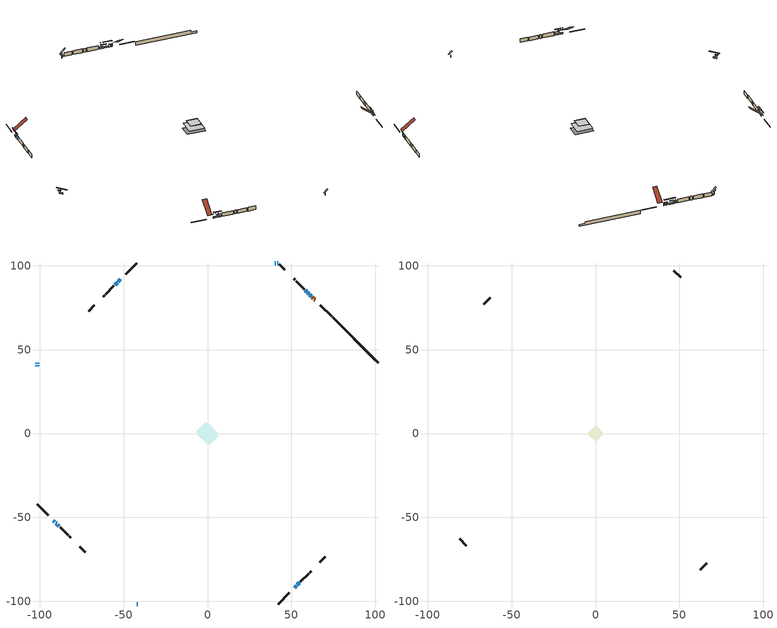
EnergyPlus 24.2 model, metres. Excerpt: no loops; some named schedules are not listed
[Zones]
conditioned space
 floor outside (Floor1 construction): -0.5,0 0,0.5 0.5,0 0,-0.5 z1.22
 floor adiabatic (AdiabaticFloorConstruction): -6.85,0 0,6.85 6.85,0 0,-6.85 z1.22
 floor foundation (Slab1 construction): -6.77,1.43 -1.43,6.77 6.77,-1.43 1.43,-6.77 z-1.22
 wall outside (RimJoist1 construction): 42.13,-101.7 48.76,-95.07 / -101.7,-42.13 -95.07,-48.76 / -42.13,101.7 -48.76,95.07 / 73.97,69.85 67.34,76.49 z1.22:1.52
 wall outside (AdiabaticWallConstruction 1): 64.18,79.65 63.75,80.08 / 63.09,80.74 62.53,81.3 z1.22:3.25
 wall outside (AdiabaticWallConstruction): -42.13,-101.7 -41.52,-101.7 z1.22:2.19; -101.7,42.13 -101.7,41.52 / 40.59,101.7 39.98,101.7 / -53.87,89.96 -55.17,88.66 / -90.39,-53.44 -89.96,-53.87 z1.22:3.05; 42.13,101.7 41.51,101.7 / -51.92,91.91 -53.22,90.61 / -101.7,40.59 -101.7,39.98 z1.22:1.98; 61.87,81.96 61.01,82.82 / -91.91,-51.92 -91.04,-52.79 / 60.35,83.47 59.92,83.91 / -89.3,-54.53 -88.58,-55.25 z1.22:2.14; 59.27,84.56 58.4,85.43 / 53.66,-90.17 54.74,-89.09 z1.22:2.24; 51.92,-91.91 53,-90.83 z1.22:3.25
 wall outside (Wall1 construction): 55.39,-88.44 60.26,-83.57 / -87.92,-55.9 -83.06,-60.77 / -55.82,88.01 -60.69,83.14 / 57.75,86.08 52.88,90.95 z1.22:3.66
 wall outside (Wall2 construction): 60.92,-82.91 61.76,-82.07 / -82.4,-61.43 -81.56,-62.27 / -61.35,82.48 -62.19,81.64 / 52.22,91.61 51.38,92.45 z1.22:3.66
 wall outside (Wall5 construction): 67,-76.83 70.35,-73.47 / -76.32,-67.51 -72.96,-70.87 / -67.43,76.4 -70.78,73.04 / 46.14,97.69 42.78,101.04 z1.22:3.66
 wall foundation (FoundationWall1 construction): 74.63,69.2,-1.22 74.63,69.2,1.22 98.99,44.83,1.22 98.99,44.83,0.03 101.7,42.13,0.03 101.7,42.13,-1.22
 window (WindowConstruction 9): -42.13,-101.7 -41.52,-101.7 z1.22:2.19
 window (WindowConstruction 8): -101.7,42.13 -101.7,41.52 z1.22:3.05
 window (WindowConstruction 10): 42.13,101.7 41.52,101.7 z1.22:1.98
 window (WindowConstruction 11): 61.87,81.96 61.01,82.82 z1.22:2.13
 window (WindowConstruction 12): -51.92,91.91 -53.22,90.61 z1.22:1.98
 window (WindowConstruction 13): -91.91,-51.92 -91.04,-52.78 z1.22:2.13
 window (WindowConstruction 14): -101.7,40.59 -101.7,39.98 z1.22:1.98
 window (WindowConstruction): 40.59,101.7 39.98,101.7 z1.22:3.05
 window (WindowConstruction 1): 60.35,83.48 59.92,83.91 z1.22:2.13
 window (WindowConstruction 2): 59.26,84.56 58.4,85.43 z1.22:2.23
 window (WindowConstruction 3): -53.87,89.96 -55.17,88.66 z1.22:3.05
 window (WindowConstruction 4): 51.92,-91.91 53,-90.83 z1.22:3.25
 window (WindowConstruction 5): 53.66,-90.17 54.73,-89.09 z1.22:2.23
 window (WindowConstruction 6): -90.39,-53.44 -89.96,-53.87 z1.22:3.05
 window (WindowConstruction 7): -89.3,-54.53 -88.58,-55.25 z1.22:2.13
 door (Door): 64.18,79.65 63.75,80.08 z1.22:3.25
 door (Door 1): 63.09,80.74 62.53,81.3 z1.22:3.25
 ceiling adiabatic (AdiabaticFloorConstruction): 0,-6.85 6.85,0 0,6.85 -6.85,0 z1.22
attic - vented
 floor to conditioned space (Floor2 construction Reversed): -4.62,0 0,4.62 4.62,0 0,-4.62 z3.66
 floor to conditioned space (Floor3 construction Reversed): -4.9,0 0,4.9 4.9,0 0,-4.9 z3.66
 wall outside (Wall3 construction): 62.41,-81.42 66.34,-77.49 / -80.9,-62.92 -76.98,-66.85 / -62.84,80.99 -66.77,77.06 / 50.72,93.1 46.8,97.03 z1.22:3.66
 roof outside (Roof1 construction): 51.27,-92.56,3.66 45.34,-86.64,9.94 43.49,-88.49,9.94 49.41,-94.41,3.66; -92.56,-51.27,3.66 -86.64,-45.34,9.94 -88.49,-43.49,9.94 -94.41,-49.41,3.66; -51.27,92.56,3.66 -45.34,86.64,9.94 -43.49,88.49,9.94 -49.41,94.41,3.66; 64.84,78.99,3.66 58.91,73.07,9.94 60.76,71.22,9.94 66.69,77.14,3.66
shading: -39.69,-101.7 -43.96,-101.7 -43.96,-102.31 -39.69,-102.31 z4.02; -101.7,40.91 -101.7,42.74 -102.31,42.74 -102.31,40.91 z3.66; 38.47,101.7 45.18,101.7 45.18,102.31 38.47,102.31 z5.03; 58.85,84.98 64.03,79.8 64.35,80.12 59.18,85.3 z5.19; -55.37,88.46 -49.76,94.06 -49.98,94.27 -55.58,88.67 z5.03; -89.75,-54.08 -93.2,-50.63 -93.41,-50.84 -89.96,-54.29 z3.96; -101.7,36.93 -101.7,43.64 -102.31,43.64 -102.31,36.93 z5.03; 39.37,101.7 41.2,101.7 41.2,102.31 39.37,102.31 z3.66; 58.85,84.98 61.43,82.4 61.75,82.73 59.17,85.31 z3.66; 58.19,85.64 59.48,84.35 59.58,84.46 58.3,85.74 z2.53; -55.81,88.02 -53.23,90.6 -53.44,90.81 -56.02,88.23 z3.96; 53.21,-90.62 51.71,-92.12 51.82,-92.22 53.32,-90.72 z3.55; 55.81,-88.02 52.58,-91.25 52.91,-91.57 56.14,-88.34 z3.76; -88.45,-55.38 -91.89,-51.93 -92.22,-52.26 -88.77,-55.7 z5.18; -87.72,-56.11 -90.16,-53.67 -90.49,-53.99 -88.04,-56.43 z3.35
[Building]
Building 1: Terrain=Suburbs
[Site:Location]
Edmonton Intl AP_AB: Latitude {deg}=53.31; Longitude {deg}=-113.58; Time Zone {hr}=-7; Elevation {m}=723; Keep Site Location Information=Yes
[Site:GroundTemperature:Shallow]
-1.56185, -3.61833, -3.78302, -2.80711, 1.11059, 5.01004, 8.39065, 10.5322, 10.7141, 8.97234, 5.67794, 1.89811
[Site:WaterMainsTemperature]
Calculation Method=Schedule; Temperature Schedule=mains temperature schedule
[Material] Roughness=Rough; Thermal Absorptance=0.9
Name | Thickness {m} | Conductivity {W/m-K} | Density {kg/m3} | Specific Heat {J/kg-K} | Solar Absorptance | Visible Absorptance
asphalt or fiberglass shingles | 0.00635 | 0.162714 | 1121.4 | 1465.45 | 0.4 | 0.4
ceiling loosefill ins | 0.169333 | 0.0480833 | 16.02 | 1046.75 | 0.7 | 0.7
ceiling stud and cavity | 0.1397 | 0.43832 | 65.682 | 1177.47 | 0.7 | 0.7
ceiling stud and cavity 1 | 0.1397 | 0.448225 | 65.682 | 1177.47 | 0.7 | 0.7
concrete 4.0 in. | 0.1016 | 1.803125 | 2242.8 | 837.4 | 0.7 | 0.7
concrete 8.0 in. | 0.2032 | 1.803125 | 2242.8 | 837.4 | 0.7 | 0.7
door material | 0.04445 | 0.053851 | 512.64 | 1214.23 | 0.7 | 0.7
floor covering | 0.0127 | 0.0433444 | 54.468 | 1339.84 | 0.6 | 0.6
floor rigid ins | 0.103632 | 0.029427 | 32.04 | 1214.23 | 0.7 | 0.7
floor rigid ins 1; wall rigid ins 1 | 0.512978 | 0.029427 | 32.04 | 1214.23 | 0.7 | 0.7
floor stud and cavity | 0.1397 | 0.18659 | 92.3553 | 1139.71 | 0.7 | 0.7
floor stud and cavity 1 | 0.1397 | 1.75129 | 37.0049 | 1207.88 | 0.7 | 0.7
furniture material conditioned space 1 | 0.1524 | 0.115458 | 640.8 | 1214.23 | 0.6 | 0.6
gypsum board | 0.0127 | 0.160291 | 801 | 837.4 | 0.6 | 0.6
gypsum board 1 | 0.00254 | 0.160291 | 801 | 837.4 | 0.6 | 0.6
osb sheathing 0.5 in. | 0.0127 | 0.115458 | 512.64 | 1214.23 | 0.7 | 0.7
osb sheathing 0.75 in. | 0.01905 | 0.115458 | 512.64 | 1214.23 | 0.7 | 0.7
osb sheathing 2.0 in. | 0.0508 | 0.115458 | 512.64 | 1214.23 | 0.7 | 0.7
rim joist rigid ins; wall rigid ins | 0.051816 | 0.029427 | 32.04 | 1214.23 | 0.7 | 0.7
rim joist stud and cavity | 0.0508 | 0.0407728 | 125.044 | 1163.47 | 0.6 | 0.6
wall stud and cavity | 0.1397 | 0.26895 | 139.0536 | 1170.24 | 0.7 | 0.7
wall stud and cavity 1 | 0.1397 | 0.383292 | 139.0536 | 1170.24 | 0.7 | 0.7
wall stud and cavity 2 | 0.0889 | 6.1454 | 50.32683 | 1063.81 | 0.6 | 0.6
wall stud and cavity 3 | 0.0889 | 0.187236 | 50.32683 | 1063.81 | 0.7 | 0.7
wall stud and cavity 4 | 0.0889 | 0.380278 | 52.3479 | 1209.89 | 0.7 | 0.7
wall stud and cavity 5 | 0.0889 | 0.391764 | 83.0341 | 1211.67 | 0.7 | 0.7
wood siding | 0.0254 | 0.102417 | 544.68 | 1172.36 | 0.4 | 0.4
wood siding 1 | 0.00254 | 0.102417 | 544.68 | 1172.36 | 0.4 | 0.4
wood siding 2; wood siding 3; wood siding 4 | 0.0254 | 0.102417 | 544.68 | 1172.36 | 0.7 | 0.7
[WindowMaterial:SimpleGlazingSystem]
Name | U-Factor {W/m2-K} | Solar Heat Gain Coefficient
WindowMaterial | 2.13039 | 0.59
WindowMaterial 1 | 2.3206 | 0.43
WindowMaterial 10 | 2.11278 | 0.61
WindowMaterial 11 | 2.288234 | 0.46
WindowMaterial 2 | 2.236 | 0.51
WindowMaterial 3 | 2.07133 | 0.65
WindowMaterial 4 | 2.24395 | 0.54
WindowMaterial 5 | 2.21272 | 0.53
WindowMaterial 6 | 2.26723 | 0.49
WindowMaterial 7 | 2.15083 | 0.57
WindowMaterial 8 | 2.16275 | 0.56
WindowMaterial 9 | 2.24508 | 0.51
[Construction]
AdiabaticFloorConstruction: floor stud and cavity 1, floor rigid ins 1, osb sheathing 0.75 in., floor covering
AdiabaticWallConstruction: wood siding 3, wall rigid ins 1, wall stud and cavity 4, gypsum board
AdiabaticWallConstruction 1: wood siding 4, wall rigid ins 1, wall stud and cavity 4, gypsum board
Door; Door 1: door material
Floor1 construction: floor stud and cavity, floor rigid ins, osb sheathing 0.75 in., floor covering
Floor2 construction Reversed: gypsum board, ceiling stud and cavity, ceiling loosefill ins
Floor3 construction Reversed: gypsum board, ceiling stud and cavity 1, ceiling loosefill ins
FoundationWall1 construction: concrete 8.0 in.
furniture construction conditioned space 1: furniture material conditioned space 1
PartitionWallConstruction: gypsum board, wall stud and cavity 5, gypsum board
RimJoist1 construction: wood siding 2, rim joist rigid ins, osb sheathing 2.0 in., rim joist stud and cavity
Roof1 construction: asphalt or fiberglass shingles
Slab1 construction: concrete 4.0 in.
Wall1 construction: wood siding, wall rigid ins, osb sheathing 0.5 in., wall stud and cavity, gypsum board
Wall2 construction: wood siding, wall rigid ins, osb sheathing 0.5 in., wall stud and cavity 1, gypsum board
Wall3 construction: wood siding 1, wall stud and cavity 2
Wall5 construction: wood siding 1, wall stud and cavity 3, gypsum board 1
WindowConstruction; WindowConstruction 6; WindowConstruction 8: WindowMaterial
WindowConstruction 1: WindowMaterial 1
WindowConstruction 10: WindowMaterial 8
WindowConstruction 11; WindowConstruction 13: WindowMaterial 9
WindowConstruction 12: WindowMaterial 10
WindowConstruction 14: WindowMaterial 11
WindowConstruction 2: WindowMaterial 2
WindowConstruction 3: WindowMaterial 3
WindowConstruction 4: WindowMaterial 4
WindowConstruction 5: WindowMaterial 5
WindowConstruction 7: WindowMaterial 6
WindowConstruction 9: WindowMaterial 7
[Zone] Multiplier=1; Part of Total Floor Area=Yes
Name | Volume {m3}
attic - vented | 86.3938
conditioned space | 493.8
[Space]
Name | Zone | Volume {m3}
attic - vented 1 | attic - vented | 86.3938
conditioned space 1 | conditioned space | 493.8
[ZoneInfiltration:EffectiveLeakageArea]
infil attic - vented 1: Zone or Space=attic - vented 1; Schedule=Always On Discrete; Effective Air Leakage Area {cm2}=3155.13; Stack Coefficient=0.000606278; Wind Coefficient=1.66363e-05
[ZoneMixing]
whole house fan mix: Zone or Space=attic - vented; Schedule=Always On Continuous; Design Flow Rate Calculation Method=Flow/Zone; Design Flow Rate {m3/s}=0; Source Zone or Space=conditioned space
[SurfaceProperty:ExposedFoundationPerimeter]
Slab1: Exposed Perimeter Calculation Method=TotalExposedPerimeter; Total Exposed Perimeter {m}=38.284
[InternalMass] Zone or ZoneList=conditioned space; Space or SpaceList=conditioned space 1
Name | Construction | Surface Area {m2}
furniture mass conditioned space 1 | furniture construction conditioned space 1 | 72.7599
partition wall mass | PartitionWallConstruction | 181.9
[Lights]
interior lighting: Zone or ZoneList or Space or SpaceList=conditioned space 1; Schedule=interior lighting schedule; Design Level Calculation Method=LightingLevel; Lighting Level {W}=343.2; Return Air Fraction=0; Fraction Radiant=0.6; Fraction Visible=0.2; Fraction Replaceable=1
[People]
occupants: Zone or ZoneList or Space or SpaceList=conditioned space 1; Number of People Schedule=occupants schedule; Number of People Calculation Method=People; Number of People=3; Fraction Radiant=0.314171; Sensible Heat Fraction=0.56303; Activity Level Schedule=occupants activity schedule; Carbon Dioxide Generation Rate {m3/s-W}=0; Enable ASHRAE 55 Comfort Warnings=No; Mean Radiant Temperature Calculation Type=EnclosureAveraged
[ElectricEquipment] Zone or ZoneList or Space or SpaceList=conditioned space 1; Design Level Calculation Method=EquipmentLevel
Name | Schedule | Design Level {W} | Fraction Latent | Fraction Radiant | Fraction Lost
clothes dryer | clothes dryer schedule | 140.772 | 0.015 | 0.081 | 0.85
clothes washer | clothes washer schedule | 32.1985 | 0.03 | 0.162 | 0.7
cooking range | cooking range schedule | 215.147 | 0.08 | 0.432 | 0.2
dishwasher | dishwasher schedule | 66.8632 | 0.3 | 0.18 | 0.4
fridge | fridge schedule | 72.9452 | 0 | 0.6 | 0
mech vent bath fan 0 | mech vent bath fan 0 schedule | 50.2 | 0 | 0 | 1
mech vent bath fan 1 | mech vent bath fan 1 schedule | 50.2 | 0 | 0 | 1
mech vent bath fan 2 | mech vent bath fan 2 schedule | 50.2 | 0 | 0 | 1
mech vent bath fan 3 | mech vent bath fan 3 schedule | 50.2 | 0 | 0 | 1
mech vent house fan | mech vent house fan schedule | 0 | 0 | 0 | 1
mech vent house fan cfis | mech vent house fan cfis schedule | 0 | 0 | 0 | 0
mech vent range fan 0 | mech vent range fan 0 schedule | 57 | 0 | 0 | 1
misc plug loads | misc plug loads schedule | 494.7 | 0.045 | 0.513 | 0.1
whole house fan | Always On Discrete | 0 | 0 | 0 | 1
[OtherEquipment] Zone or ZoneList or Space or SpaceList=conditioned space 1; Design Level Calculation Method=EquipmentLevel
Name | Fuel Type | Schedule | Design Level {W} | Fraction Latent | Fraction Radiant | Fraction Lost
clothes dryer 1 | Electricity | clothes dryer schedule | 0 | 0.015 | 0.081 | 0.85
cooking range 1 | Electricity | cooking range schedule | 0 | 0.08 | 0.432 | 0.2
general water use latent | None | general water use schedule | 62.594 | 1 | 0 | 0
general water use sensible | None | general water use schedule | -61.6891 | 0 | 0.6 | 0
mech vent house fan latent load | None | Always On Discrete | 0 | 1 | 0 | 0
mech vent house fan sensible load | None | Always On Discrete | 0 | 0 | 0 | 0
water heater energy adjustment1 | NaturalGas | Always On Discrete | 0.01 | 0 | 0 | 1
[ZoneInfiltration:DesignFlowRate] Zone or ZoneList or Space or SpaceList=conditioned space 1; Schedule=Always On Discrete; Design Flow Rate Calculation Method=Flow/Zone; Design Flow Rate {m3/s}=0
infil flow; natural vent flow; whole house fan flow
[Foundation:Kiva]
Foundation Kiva 1: Initial Indoor Air Temperature {C}=18; Wall Height Above Grade {m}=1.21999; Wall Depth Below Slab {m}=0.2032
[Foundation:Kiva:Settings]
Soil Conductivity {W/m-K}=0.849921; Soil Density {kg/m3}=1842.3; Soil Specific Heat {J/kg-K}=418.7; Ground Solar Absorptivity=0.9; Ground Thermal Absorptivity=0.9; Ground Surface Roughness {m}=0.03; Far-Field Width {m}=40; Deep-Ground Boundary Condition=ZeroFlux; Deep-Ground Depth {m}=40; Minimum Cell Dimension {m}=0.2; Maximum Cell Growth Coefficient=3; Simulation Timestep=Timestep
[Exterior:Lights]
exterior lighting: Schedule=exterior lighting schedule; Design Level {W}=75.6
[Schedule:Constant]
Name | Hourly Value
Always On Continuous; mech vent house fan schedule; mech vent house fan cfis schedule; Always On Discrete | 1
occupants activity schedule | 117.228
fridge schedule | 0
[Schedule:Week:Daily]
interior lighting schedule Week Rule - Jan1-Jan27: interior lighting schedule day, interior lighting schedule day, interior lighting schedule day, interior lighting schedule day, interior lighting schedule day, interior lighting schedule day, interior lighting schedule day, interior lighting schedule default day, interior lighting schedule default day, interior lighting schedule default day, interior lighting schedule default day, interior lighting schedule default day
interior lighting schedule Week Rule - Jan28-Feb3: interior lighting schedule day, interior lighting schedule day, interior lighting schedule day, interior lighting schedule day, interior lighting schedule day 1, interior lighting schedule day 1, interior lighting schedule day 1, interior lighting schedule default day, interior lighting schedule default day, interior lighting schedule default day, interior lighting schedule default day, interior lighting schedule default day
interior lighting schedule Week Rule - Feb4-Feb24: interior lighting schedule day 1, interior lighting schedule day 1, interior lighting schedule day 1, interior lighting schedule day 1, interior lighting schedule day 1, interior lighting schedule day 1, interior lighting schedule day 1, interior lighting schedule default day, interior lighting schedule default day, interior lighting schedule default day, interior lighting schedule default day, interior lighting schedule default day
interior lighting schedule Week Rule - Feb25-Mar3: interior lighting schedule day 1, interior lighting schedule day 1, interior lighting schedule day 1, interior lighting schedule day 1, interior lighting schedule day 2, interior lighting schedule day 2, interior lighting schedule day 2, interior lighting schedule default day, interior lighting schedule default day, interior lighting schedule default day, interior lighting schedule default day, interior lighting schedule default day
interior lighting schedule Week Rule - Mar4-Mar31: interior lighting schedule day 2, interior lighting schedule day 2, interior lighting schedule day 2, interior lighting schedule day 2, interior lighting schedule day 2, interior lighting schedule day 2, interior lighting schedule day 2, interior lighting schedule default day, interior lighting schedule default day, interior lighting schedule default day, interior lighting schedule default day, interior lighting schedule default day
interior lighting schedule Week Rule - Apr1-Apr28: interior lighting schedule day 3, interior lighting schedule day 3, interior lighting schedule day 3, interior lighting schedule day 3, interior lighting schedule day 3, interior lighting schedule day 3, interior lighting schedule day 3, interior lighting schedule default day, interior lighting schedule default day, interior lighting schedule default day, interior lighting schedule default day, interior lighting schedule default day
interior lighting schedule Week Rule - Apr29-May5: interior lighting schedule day 3, interior lighting schedule day 3, interior lighting schedule day 4, interior lighting schedule day 4, interior lighting schedule day 4, interior lighting schedule day 4, interior lighting schedule day 4, interior lighting schedule default day, interior lighting schedule default day, interior lighting schedule default day, interior lighting schedule default day, interior lighting schedule default day
interior lighting schedule Week Rule - May6-May26: interior lighting schedule day 4, interior lighting schedule day 4, interior lighting schedule day 4, interior lighting schedule day 4, interior lighting schedule day 4, interior lighting schedule day 4, interior lighting schedule day 4, interior lighting schedule default day, interior lighting schedule default day, interior lighting schedule default day, interior lighting schedule default day, interior lighting schedule default day
interior lighting schedule Week Rule - May27-Jun2: interior lighting schedule day 4, interior lighting schedule day 4, interior lighting schedule day 4, interior lighting schedule day 4, interior lighting schedule day 4, interior lighting schedule day 5, interior lighting schedule day 5, interior lighting schedule default day, interior lighting schedule default day, interior lighting schedule default day, interior lighting schedule default day, interior lighting schedule default day
interior lighting schedule Week Rule - Jun3-Jun30: interior lighting schedule day 5, interior lighting schedule day 5, interior lighting schedule day 5, interior lighting schedule day 5, interior lighting schedule day 5, interior lighting schedule day 5, interior lighting schedule day 5, interior lighting schedule default day, interior lighting schedule default day, interior lighting schedule default day, interior lighting schedule default day, interior lighting schedule default day
interior lighting schedule Week Rule - Jul1-Jul28: interior lighting schedule day 6, interior lighting schedule day 6, interior lighting schedule day 6, interior lighting schedule day 6, interior lighting schedule day 6, interior lighting schedule day 6, interior lighting schedule day 6, interior lighting schedule default day, interior lighting schedule default day, interior lighting schedule default day, interior lighting schedule default day, interior lighting schedule default day
interior lighting schedule Week Rule - Jul29-Aug4: interior lighting schedule day 6, interior lighting schedule day 6, interior lighting schedule day 6, interior lighting schedule day 7, interior lighting schedule day 7, interior lighting schedule day 7, interior lighting schedule day 7, interior lighting schedule default day, interior lighting schedule default day, interior lighting schedule default day, interior lighting schedule default day, interior lighting schedule default day
interior lighting schedule Week Rule - Aug5-Aug25: interior lighting schedule day 7, interior lighting schedule day 7, interior lighting schedule day 7, interior lighting schedule day 7, interior lighting schedule day 7, interior lighting schedule day 7, interior lighting schedule day 7, interior lighting schedule default day, interior lighting schedule default day, interior lighting schedule default day, interior lighting schedule default day, interior lighting schedule default day
interior lighting schedule Week Rule - Aug26-Sep1: interior lighting schedule day 7, interior lighting schedule day 7, interior lighting schedule day 7, interior lighting schedule day 7, interior lighting schedule day 7, interior lighting schedule day 7, interior lighting schedule day 8, interior lighting schedule default day, interior lighting schedule default day, interior lighting schedule default day, interior lighting schedule default day, interior lighting schedule default day
interior lighting schedule Week Rule - Sep2-Sep29: interior lighting schedule day 8, interior lighting schedule day 8, interior lighting schedule day 8, interior lighting schedule day 8, interior lighting schedule day 8, interior lighting schedule day 8, interior lighting schedule day 8, interior lighting schedule default day, interior lighting schedule default day, interior lighting schedule default day, interior lighting schedule default day, interior lighting schedule default day
interior lighting schedule Week Rule - Sep30-Oct6: interior lighting schedule day 8, interior lighting schedule day 9, interior lighting schedule day 9, interior lighting schedule day 9, interior lighting schedule day 9, interior lighting schedule day 9, interior lighting schedule day 9, interior lighting schedule default day, interior lighting schedule default day, interior lighting schedule default day, interior lighting schedule default day, interior lighting schedule default day
interior lighting schedule Week Rule - Oct7-Oct27: interior lighting schedule day 9, interior lighting schedule day 9, interior lighting schedule day 9, interior lighting schedule day 9, interior lighting schedule day 9, interior lighting schedule day 9, interior lighting schedule day 9, interior lighting schedule default day, interior lighting schedule default day, interior lighting schedule default day, interior lighting schedule default day, interior lighting schedule default day
interior lighting schedule Week Rule - Oct28-Nov3: interior lighting schedule day 9, interior lighting schedule day 9, interior lighting schedule day 9, interior lighting schedule day 9, interior lighting schedule day 10, interior lighting schedule day 10, interior lighting schedule day 10, interior lighting schedule default day, interior lighting schedule default day, interior lighting schedule default day, interior lighting schedule default day, interior lighting schedule default day
interior lighting schedule Week Rule - Nov4-Nov24: interior lighting schedule day 10, interior lighting schedule day 10, interior lighting schedule day 10, interior lighting schedule day 10, interior lighting schedule day 10, interior lighting schedule day 10, interior lighting schedule day 10, interior lighting schedule default day, interior lighting schedule default day, interior lighting schedule default day, interior lighting schedule default day, interior lighting schedule default day
interior lighting schedule Week Rule - Nov25-Dec1: interior lighting schedule day 10, interior lighting schedule day 10, interior lighting schedule day 10, interior lighting schedule day 10, interior lighting schedule day 10, interior lighting schedule day 10, interior lighting schedule day 11, interior lighting schedule default day, interior lighting schedule default day, interior lighting schedule default day, interior lighting schedule default day, interior lighting schedule default day
interior lighting schedule Week Rule - Dec2-Dec31: interior lighting schedule day 11, interior lighting schedule day 11, interior lighting schedule day 11, interior lighting schedule day 11, interior lighting schedule day 11, interior lighting schedule day 11, interior lighting schedule day 11, interior lighting schedule default day, interior lighting schedule default day, interior lighting schedule default day, interior lighting schedule default day, interior lighting schedule default day
occupants schedule Week Rule - Jan1-Dec31: occupants schedule day, occupants schedule day, occupants schedule day, occupants schedule day, occupants schedule day, occupants schedule day, occupants schedule day, occupants schedule default day, occupants schedule default day, occupants schedule default day, occupants schedule default day, occupants schedule default day
clothes dryer schedule Week Rule - Jan1-Dec31: clothes dryer schedule day, clothes dryer schedule day, clothes dryer schedule day, clothes dryer schedule day, clothes dryer schedule day, clothes dryer schedule day, clothes dryer schedule day, clothes dryer schedule default day, clothes dryer schedule default day, clothes dryer schedule default day, clothes dryer schedule default day, clothes dryer schedule default day
clothes washer schedule Week Rule - Jan1-Dec31: clothes washer schedule day, clothes washer schedule day, clothes washer schedule day, clothes washer schedule day, clothes washer schedule day, clothes washer schedule day, clothes washer schedule day, clothes washer schedule default day, clothes washer schedule default day, clothes washer schedule default day, clothes washer schedule default day, clothes washer schedule default day
cooking range schedule Week Rule - Jan1-Dec31: cooking range schedule day, cooking range schedule day, cooking range schedule day, cooking range schedule day, cooking range schedule day, cooking range schedule day, cooking range schedule day, cooking range schedule default day, cooking range schedule default day, cooking range schedule default day, cooking range schedule default day, cooking range schedule default day
dishwasher schedule Week Rule - Jan1-Dec31: dishwasher schedule day, dishwasher schedule day, dishwasher schedule day, dishwasher schedule day, dishwasher schedule day, dishwasher schedule day, dishwasher schedule day, dishwasher schedule default day, dishwasher schedule default day, dishwasher schedule default day, dishwasher schedule default day, dishwasher schedule default day
mech vent bath fan 0 schedule Week Rule - Jan1-Dec31: mech vent bath fan 0 schedule day, mech vent bath fan 0 schedule day, mech vent bath fan 0 schedule day, mech vent bath fan 0 schedule day, mech vent bath fan 0 schedule day, mech vent bath fan 0 schedule day, mech vent bath fan 0 schedule day, mech vent bath fan 0 schedule default day, mech vent bath fan 0 schedule default day, mech vent bath fan 0 schedule default day, mech vent bath fan 0 schedule default day, mech vent bath fan 0 schedule default day
mech vent bath fan 1 schedule Week Rule - Jan1-Dec31: mech vent bath fan 1 schedule day, mech vent bath fan 1 schedule day, mech vent bath fan 1 schedule day, mech vent bath fan 1 schedule day, mech vent bath fan 1 schedule day, mech vent bath fan 1 schedule day, mech vent bath fan 1 schedule day, mech vent bath fan 1 schedule default day, mech vent bath fan 1 schedule default day, mech vent bath fan 1 schedule default day, mech vent bath fan 1 schedule default day, mech vent bath fan 1 schedule default day
mech vent bath fan 2 schedule Week Rule - Jan1-Dec31: mech vent bath fan 2 schedule day, mech vent bath fan 2 schedule day, mech vent bath fan 2 schedule day, mech vent bath fan 2 schedule day, mech vent bath fan 2 schedule day, mech vent bath fan 2 schedule day, mech vent bath fan 2 schedule day, mech vent bath fan 2 schedule default day, mech vent bath fan 2 schedule default day, mech vent bath fan 2 schedule default day, mech vent bath fan 2 schedule default day, mech vent bath fan 2 schedule default day
mech vent bath fan 3 schedule Week Rule - Jan1-Dec31: mech vent bath fan 3 schedule day, mech vent bath fan 3 schedule day, mech vent bath fan 3 schedule day, mech vent bath fan 3 schedule day, mech vent bath fan 3 schedule day, mech vent bath fan 3 schedule day, mech vent bath fan 3 schedule day, mech vent bath fan 3 schedule default day, mech vent bath fan 3 schedule default day, mech vent bath fan 3 schedule default day, mech vent bath fan 3 schedule default day, mech vent bath fan 3 schedule default day
mech vent range fan 0 schedule Week Rule - Jan1-Dec31: mech vent range fan 0 schedule day, mech vent range fan 0 schedule day, mech vent range fan 0 schedule day, mech vent range fan 0 schedule day, mech vent range fan 0 schedule day, mech vent range fan 0 schedule day, mech vent range fan 0 schedule day, mech vent range fan 0 schedule default day, mech vent range fan 0 schedule default day, mech vent range fan 0 schedule default day, mech vent range fan 0 schedule default day, mech vent range fan 0 schedule default day
misc plug loads schedule Week Rule - Jan1-Dec31: misc plug loads schedule day, misc plug loads schedule day, misc plug loads schedule day, misc plug loads schedule day, misc plug loads schedule day, misc plug loads schedule day, misc plug loads schedule day, misc plug loads schedule default day, misc plug loads schedule default day, misc plug loads schedule default day, misc plug loads schedule default day, misc plug loads schedule default day
general water use schedule Week Rule - Jan1-Dec31: general water use schedule day, general water use schedule day, general water use schedule day, general water use schedule day, general water use schedule day, general water use schedule day, general water use schedule day, general water use schedule default day, general water use schedule default day, general water use schedule default day, general water use schedule default day, general water use schedule default day
exterior lighting schedule Week Rule - Jan1-Jan27: exterior lighting schedule day, exterior lighting schedule day, exterior lighting schedule day, exterior lighting schedule day, exterior lighting schedule day, exterior lighting schedule day, exterior lighting schedule day, exterior lighting schedule default day, exterior lighting schedule default day, exterior lighting schedule default day, exterior lighting schedule default day, exterior lighting schedule default day
exterior lighting schedule Week Rule - Jan28-Feb3: exterior lighting schedule day, exterior lighting schedule day, exterior lighting schedule day, exterior lighting schedule day, exterior lighting schedule day 1, exterior lighting schedule day 1, exterior lighting schedule day 1, exterior lighting schedule default day, exterior lighting schedule default day, exterior lighting schedule default day, exterior lighting schedule default day, exterior lighting schedule default day
exterior lighting schedule Week Rule - Feb4-Feb24: exterior lighting schedule day 1, exterior lighting schedule day 1, exterior lighting schedule day 1, exterior lighting schedule day 1, exterior lighting schedule day 1, exterior lighting schedule day 1, exterior lighting schedule day 1, exterior lighting schedule default day, exterior lighting schedule default day, exterior lighting schedule default day, exterior lighting schedule default day, exterior lighting schedule default day
exterior lighting schedule Week Rule - Feb25-Mar3: exterior lighting schedule day 1, exterior lighting schedule day 1, exterior lighting schedule day 1, exterior lighting schedule day 1, exterior lighting schedule day 2, exterior lighting schedule day 2, exterior lighting schedule day 2, exterior lighting schedule default day, exterior lighting schedule default day, exterior lighting schedule default day, exterior lighting schedule default day, exterior lighting schedule default day
exterior lighting schedule Week Rule - Mar4-Mar31: exterior lighting schedule day 2, exterior lighting schedule day 2, exterior lighting schedule day 2, exterior lighting schedule day 2, exterior lighting schedule day 2, exterior lighting schedule day 2, exterior lighting schedule day 2, exterior lighting schedule default day, exterior lighting schedule default day, exterior lighting schedule default day, exterior lighting schedule default day, exterior lighting schedule default day
exterior lighting schedule Week Rule - Apr1-Apr28: exterior lighting schedule day 3, exterior lighting schedule day 3, exterior lighting schedule day 3, exterior lighting schedule day 3, exterior lighting schedule day 3, exterior lighting schedule day 3, exterior lighting schedule day 3, exterior lighting schedule default day, exterior lighting schedule default day, exterior lighting schedule default day, exterior lighting schedule default day, exterior lighting schedule default day
exterior lighting schedule Week Rule - Apr29-May5: exterior lighting schedule day 3, exterior lighting schedule day 3, exterior lighting schedule day 4, exterior lighting schedule day 4, exterior lighting schedule day 4, exterior lighting schedule day 4, exterior lighting schedule day 4, exterior lighting schedule default day, exterior lighting schedule default day, exterior lighting schedule default day, exterior lighting schedule default day, exterior lighting schedule default day
exterior lighting schedule Week Rule - May6-May26: exterior lighting schedule day 4, exterior lighting schedule day 4, exterior lighting schedule day 4, exterior lighting schedule day 4, exterior lighting schedule day 4, exterior lighting schedule day 4, exterior lighting schedule day 4, exterior lighting schedule default day, exterior lighting schedule default day, exterior lighting schedule default day, exterior lighting schedule default day, exterior lighting schedule default day
[Schedule:Year]
interior lighting schedule: interior lighting schedule Week Rule - Jan1-Jan27, 1, 1, 1, 27, interior lighting schedule Week Rule - Jan28-Feb3, 1, 28, 2, 3, interior lighting schedule Week Rule - Feb4-Feb24, 2, 4, 2, 24, interior lighting schedule Week Rule - Feb25-Mar3, 2, 25, 3, 3, interior lighting schedule Week Rule - Mar4-Mar31, 3, 4, 3, 31, interior lighting schedule Week Rule - Apr1-Apr28, 4, 1, 4, 28, interior lighting schedule Week Rule - Apr29-May5, 4, 29, 5, 5, interior lighting schedule Week Rule - May6-May26, 5, 6, 5, 26, interior lighting schedule Week Rule - May27-Jun2, 5, 27, 6, 2, interior lighting schedule Week Rule - Jun3-Jun30, 6, 3, 6, 30, interior lighting schedule Week Rule - Jul1-Jul28, 7, 1, 7, 28, interior lighting schedule Week Rule - Jul29-Aug4, 7, 29, 8, 4, interior lighting schedule Week Rule - Aug5-Aug25, 8, 5, 8, 25, interior lighting schedule Week Rule - Aug26-Sep1, 8, 26, 9, 1, interior lighting schedule Week Rule - Sep2-Sep29, 9, 2, 9, 29, interior lighting schedule Week Rule - Sep30-Oct6, 9, 30, 10, 6, interior lighting schedule Week Rule - Oct7-Oct27, 10, 7, 10, 27, interior lighting schedule Week Rule - Oct28-Nov3, 10, 28, 11, 3, interior lighting schedule Week Rule - Nov4-Nov24, 11, 4, 11, 24, interior lighting schedule Week Rule - Nov25-Dec1, 11, 25, 12, 1, interior lighting schedule Week Rule - Dec2-Dec31, 12, 2, 12, 31
occupants schedule: occupants schedule Week Rule - Jan1-Dec31, 1, 1, 12, 31
clothes dryer schedule: clothes dryer schedule Week Rule - Jan1-Dec31, 1, 1, 12, 31
clothes washer schedule: clothes washer schedule Week Rule - Jan1-Dec31, 1, 1, 12, 31
cooking range schedule: cooking range schedule Week Rule - Jan1-Dec31, 1, 1, 12, 31
dishwasher schedule: dishwasher schedule Week Rule - Jan1-Dec31, 1, 1, 12, 31
mech vent bath fan 0 schedule: mech vent bath fan 0 schedule Week Rule - Jan1-Dec31, 1, 1, 12, 31
mech vent bath fan 1 schedule: mech vent bath fan 1 schedule Week Rule - Jan1-Dec31, 1, 1, 12, 31
mech vent bath fan 2 schedule: mech vent bath fan 2 schedule Week Rule - Jan1-Dec31, 1, 1, 12, 31
mech vent bath fan 3 schedule: mech vent bath fan 3 schedule Week Rule - Jan1-Dec31, 1, 1, 12, 31
mech vent range fan 0 schedule: mech vent range fan 0 schedule Week Rule - Jan1-Dec31, 1, 1, 12, 31
misc plug loads schedule: misc plug loads schedule Week Rule - Jan1-Dec31, 1, 1, 12, 31
general water use schedule: general water use schedule Week Rule - Jan1-Dec31, 1, 1, 12, 31
exterior lighting schedule: exterior lighting schedule Week Rule - Jan1-Jan27, 1, 1, 1, 27, exterior lighting schedule Week Rule - Jan28-Feb3, 1, 28, 2, 3, exterior lighting schedule Week Rule - Feb4-Feb24, 2, 4, 2, 24, exterior lighting schedule Week Rule - Feb25-Mar3, 2, 25, 3, 3, exterior lighting schedule Week Rule - Mar4-Mar31, 3, 4, 3, 31, exterior lighting schedule Week Rule - Apr1-Apr28, 4, 1, 4, 28, exterior lighting schedule Week Rule - Apr29-May5, 4, 29, 5, 5, exterior lighting schedule Week Rule - May6-May26, 5, 6, 5, 26, exterior lighting schedule Week Rule - May27-Jun2, 5, 27, 6, 2, exterior lighting schedule Week Rule - Jun3-Jun30, 6, 3, 6, 30, exterior lighting schedule Week Rule - Jul1-Jul28, 7, 1, 7, 28, exterior lighting schedule Week Rule - Jul29-Aug4, 7, 29, 8, 4, exterior lighting schedule Week Rule - Aug5-Aug25, 8, 5, 8, 25, exterior lighting schedule Week Rule - Aug26-Sep1, 8, 26, 9, 1, exterior lighting schedule Week Rule - Sep2-Sep29, 9, 2, 9, 29, exterior lighting schedule Week Rule - Sep30-Oct6, 9, 30, 10, 6, exterior lighting schedule Week Rule - Oct7-Oct27, 10, 7, 10, 27, exterior lighting schedule Week Rule - Oct28-Nov3, 10, 28, 11, 3, exterior lighting schedule Week Rule - Nov4-Nov24, 11, 4, 11, 24, exterior lighting schedule Week Rule - Nov25-Dec1, 11, 25, 12, 1, exterior lighting schedule Week Rule - Dec2-Dec31, 12, 2, 12, 31
[Schedule:Compact]
mains temperature schedule: Through: 01/01, For: AllDays, Until: 24:00, 3.97167, Through: 01/02, For: AllDays, Until: 24:00, 3.90778, Through: 01/03, For: AllDays, Until: 24:00, 3.84556, Through: 01/04, For: AllDays, Until: 24:00, 3.78389, Through: 01/05, For: AllDays, Until: 24:00, 3.72278, Through: 01/06, For: AllDays, Until: 24:00, 3.66278, Through: 01/07, For: AllDays, Until: 24:00, 3.60389, Through: 01/08, For: AllDays, Until: 24:00, 3.54556, Through: 01/09, For: AllDays, Until: 24:00, 3.48833, Through: 01/10, For: AllDays, Until: 24:00, 3.43167, Through: 01/11, For: AllDays, Until: 24:00, 3.37611, Through: 01/12, For: AllDays, Until: 24:00, 3.32167, Through: 01/13, For: AllDays, Until: 24:00, 3.26833, Through: 01/14, For: AllDays, Until: 24:00, 3.21556, Through: 01/15, For: AllDays, Until: 24:00, 3.16444, Through: 01/16, For: AllDays, Until: 24:00, 3.11389, Through: 01/17, For: AllDays, Until: 24:00, 3.06444, Through: 01/18, For: AllDays, Until: 24:00, 3.01611, Through: 01/19, For: AllDays, Until: 24:00, 2.96889, Through: 01/20, For: AllDays, Until: 24:00, 2.92278, Through: 01/21, For: AllDays, Until: 24:00, 2.87722, Through: 01/22, For: AllDays, Until: 24:00, 2.83333, Through: 01/23, For: AllDays, Until: 24:00, 2.79056, Through: 01/24, For: AllDays, Until: 24:00, 2.74889, Through: 01/25, For: AllDays, Until: 24:00, 2.70833, Through: 01/26, For: AllDays, Until: 24:00, 2.66889, Through: 01/27, For: AllDays, Until: 24:00, 2.63056, Through: 01/28, For: AllDays, Until: 24:00, 2.59333, Through: 01/29, For: AllDays, Until: 24:00, 2.55778, Through: 01/30, For: AllDays, Until: 24:00, 2.52278, Through: 01/31, For: AllDays, Until: 24:00, 2.48944, Through: 02/01, For: AllDays, Until: 24:00, 2.45722, Through: 02/02, For: AllDays, Until: 24:00, 2.42611, Through: 02/03, For: AllDays, Until: 24:00, 2.39667, Through: 02/04, For: AllDays, Until: 24:00, 2.36833, Through: 02/05, For: AllDays, Until: 24:00, 2.34111, Through: 02/06, For: AllDays, Until: 24:00, 2.315, Through: 02/07, For: AllDays, Until: 24:00, 2.29056, Through: 02/08, For: AllDays, Until: 24:00, 2.26722, Through: 02/09, For: AllDays, Until: 24:00, 2.245, Through: 02/10, For: AllDays, Until: 24:00, 2.22444, Through: 02/11, For: AllDays, Until: 24:00, 2.20444, Through: 02/12, For: AllDays, Until: 24:00, 2.18667, Through: 02/13, For: AllDays, Until: 24:00, 2.17, Through: 02/14, For: AllDays, Until: 24:00, 2.15444, Through: 02/15, For: AllDays, Until: 24:00, 2.14, Through: 02/16, For: AllDays, Until: 24:00, 2.12722, Through: 02/17, For: AllDays, Until: 24:00, 2.11556, Through: 02/18, For: AllDays, Until: 24:00, 2.10556, Through: 02/19, For: AllDays, Until: 24:00, 2.09667, Through: 02/20, For: AllDays, Until: 24:00, 2.08889, Through: 02/21, For: AllDays, Until: 24:00, 2.08278, Through: 02/22, For: AllDays, Until: 24:00, 2.07833, Through: 02/23, For: AllDays, Until: 24:00, 2.07444, Through: 02/24, For: AllDays, Until: 24:00, 2.07278, Through: 02/25, For: AllDays, Until: 24:00, 2.07167, Through: 02/26, For: AllDays, Until: 24:00, 2.07222, Through: 02/27, For: AllDays, Until: 24:00, 2.07444, Through: 02/28, For: AllDays, Until: 24:00, 2.07778, Through: 03/01, For: AllDays, Until: 24:00, 2.08222, Through: 03/02, For: AllDays, Until: 24:00, 2.08833, Through: 03/03, For: AllDays, Until: 24:00, 2.09556, Through: 03/04, For: AllDays, Until: 24:00, 2.10444, Through: 03/05, For: AllDays, Until: 24:00, 2.11444, Through: 03/06, For: AllDays, Until: 24:00, 2.12556, Through: 03/07, For: AllDays, Until: 24:00, 2.13833, Through: 03/08, For: AllDays, Until: 24:00, 2.15278, Through: 03/09, For: AllDays, Until: 24:00, 2.16778, Through: 03/10, For: AllDays, Until: 24:00, 2.18444, Through: 03/11, For: AllDays, Until: 24:00, 2.20278, Through: 03/12, For: AllDays, Until: 24:00, 2.22167, Through: 03/13, For: AllDays, Until: 24:00, 2.24278, Through: 03/14, For: AllDays, Until: 24:00, 2.26444, Through: 03/15, For: AllDays, Until: 24:00, 2.28778, Through: 03/16, For: AllDays, Until: 24:00, 2.31222, Through: 03/17, For: AllDays, Until: 24:00, 2.33778, Through: 03/18, For: AllDays, Until: 24:00, 2.365, Through: 03/19, For: AllDays, Until: 24:00, 2.39333, Through: 03/20, For: AllDays, Until: 24:00, 2.42278, Through: 03/21, For: AllDays, Until: 24:00, 2.45389, Through: 03/22, For: AllDays, Until: 24:00, 2.48611, Through: 03/23, For: AllDays, Until: 24:00, 2.51889, Through: 03/24, For: AllDays, Until: 24:00, 2.55389, Through: 03/25, For: AllDays, Until: 24:00, 2.58944, Through: 03/26, For: AllDays, Until: 24:00, 2.62611, Through: 03/27, For: AllDays, Until: 24:00, 2.66444, Through: 03/28, For: AllDays, Until: 24:00, 2.70389, Through: 03/29, For: AllDays, Until: 24:00, 2.74389, Through: 03/30, For: AllDays, Until: 24:00, 2.78556, Through: 03/31, For: AllDays, Until: 24:00, 2.82833, Through: 04/01, For: AllDays, Until: 24:00, 2.87222, Through: 04/02, For: AllDays, Until: 24:00, 2.91722, Through: 04/03, For: AllDays, Until: 24:00, 2.96333, Through: 04/04, For: AllDays, Until: 24:00, 3.01056, Through: 04/05, For: AllDays, Until: 24:00, 3.05889, Through: 04/06, For: AllDays, Until: 24:00, 3.10833, Through: 04/07, For: AllDays, Until: 24:00, 3.15833, Through: 04/08, For: AllDays, Until: 24:00, 3.21, Through: 04/09, For: AllDays, Until: 24:00, 3.26222, Through: 04/10, For: AllDays, Until: 24:00, 3.31556, Through: 04/11, For: AllDays, Until: 24:00, 3.37, Through: 04/12, For: AllDays, Until: 24:00, 3.42556, Through: 04/13, For: AllDays, Until: 24:00, 3.48167, Through: 04/14, For: AllDays, Until: 24:00, 3.53889, Through: 04/15, For: AllDays, Until: 24:00, 3.59722, Through: 04/16, For: AllDays, Until: 24:00, 3.65611, Through: 04/17, For: AllDays, Until: 24:00, 3.71611, Through: 04/18, For: AllDays, Until: 24:00, 3.77667, Through: 04/19, For: AllDays, Until: 24:00, 3.83833, Through: 04/20, For: AllDays, Until: 24:00, 3.90111, Through: 04/21, For: AllDays, Until: 24:00, 3.96444, Through: 04/22, For: AllDays, Until: 24:00, 4.02833, Through: 04/23, For: AllDays, Until: 24:00, 4.09333, Through: 04/24, For: AllDays, Until: 24:00, 4.15889, Through: 04/25, For: AllDays, Until: 24:00, 4.225, Through: 04/26, For: AllDays, Until: 24:00, 4.29222, Through: 04/27, For: AllDays, Until: 24:00, 4.36, Through: 04/28, For: AllDays, Until: 24:00, 4.42833, Through: 04/29, For: AllDays, Until: 24:00, 4.49722, Through: 04/30, For: AllDays, Until: 24:00, 4.56667, Through: 05/01, For: AllDays, Until: 24:00, 4.63722, Through: 05/02, For: AllDays, Until: 24:00, 4.70833, Through: 05/03, For: AllDays, Until: 24:00, 4.77944, Through: 05/04, For: AllDays, Until: 24:00, 4.85167, Through: 05/05, For: AllDays, Until: 24:00, 4.92389, Through: 05/06, For: AllDays, Until: 24:00, 4.99722, Through: 05/07, For: AllDays, Until: 24:00, 5.07056, Through: 05/08, For: AllDays, Until: 24:00, 5.145, Through: 05/09, For: AllDays, Until: 24:00, 5.21944, Through: 05/10, For: AllDays, Until: 24:00, 5.29389, Through: 05/11, For: AllDays, Until: 24:00, 5.36944, Through: 05/12, For: AllDays, Until: 24:00, 5.445, Through: 05/13, For: AllDays, Until: 24:00, 5.52111, Through: 05/14, For: AllDays, Until: 24:00, 5.59722, Through: 05/15, For: AllDays, Until: 24:00, 5.67389, Through: 05/16, For: AllDays, Until: 24:00, 5.75056, Through: 05/17, For: AllDays, Until: 24:00, 5.82778, Through: 05/18, For: AllDays, Until: 24:00, 5.90556, Through: 05/19, For: AllDays, Until: 24:00, 5.98278, Through: 05/20, For: AllDays, Until: 24:00, 6.06056, Through: 05/21, For: AllDays, Until: 24:00, 6.13889, Through: 05/22, For: AllDays, Until: 24:00, 6.21667, Through: 05/23, For: AllDays, Until: 24:00, 6.295, Through: 05/24, For: AllDays, Until: 24:00, 6.37333, Through: 05/25, For: AllDays, Until: 24:00, 6.45222, Through: 05/26, For: AllDays, Until: 24:00, 6.53056, Through: 05/27, For: AllDays, Until: 24:00, 6.60889, Through: 05/28, For: AllDays, Until: 24:00, 6.68778, Through: 05/29, For: AllDays, Until: 24:00, 6.76611, Through: 05/30, For: AllDays, Until: 24:00, 6.84444, Through: 05/31, For: AllDays, Until: 24:00, 6.92278, Through: 06/01, For: AllDays, Until: 24:00, 7.00111, Through: 06/02, For: AllDays, Until: 24:00, 7.07944, Through: 06/03, For: AllDays, Until: 24:00, 7.15778, Through: 06/04, For: AllDays, Until: 24:00, 7.23556, Through: 06/05, For: AllDays, Until: 24:00, 7.31333, Through: 06/06, For: AllDays, Until: 24:00, 7.39056, Through: 06/07, For: AllDays, Until: 24:00, 7.46833, Through: 06/08, For: AllDays, Until: 24:00, 7.545, Through: 06/09, For: AllDays, Until: 24:00, 7.62222, Through: 06/10, For: AllDays, Until: 24:00, 7.69833, Through: 06/11, For: AllDays, Until: 24:00, 7.775, Through: 06/12, For: AllDays, Until: 24:00, 7.85056, Through: 06/13, For: AllDays, Until: 24:00, 7.92611, Through: 06/14, For: AllDays, Until: 24:00, 8.00111, Through: 06/15, For: AllDays, Until: 24:00, 8.07611, Through: 06/16, For: AllDays, Until: 24:00, 8.15056, Through: 06/17, For: AllDays, Until: 24:00, 8.22389, Through: 06/18, For: AllDays, Until: 24:00, 8.29778, Through: 06/19, For: AllDays, Until: 24:00, 8.37056, Through: 06/20, For: AllDays, Until: 24:00, 8.44278, Through: 06/21, For: AllDays, Until: 24:00, 8.51444, Through: 06/22, For: AllDays, Until: 24:00, 8.58611, Through: 06/23, For: AllDays, Until: 24:00, 8.65667, Through: 06/24, For: AllDays, Until: 24:00, 8.72667, Through: 06/25, For: AllDays, Until: 24:00, 8.79611, Through: 06/26, For: AllDays, Until: 24:00, 8.865, Through: 06/27, For: AllDays, Until: 24:00, 8.93333, Through: 06/28, For: AllDays, Until: 24:00, 9.00056, Through: 06/29, For: AllDays, Until: 24:00, 9.06778, Through: 06/30, For: AllDays, Until: 24:00, 9.13333, Through: 07/01, For: AllDays, Until: 24:00, 9.19889, Through: 07/02, For: AllDays, Until: 24:00, 9.26333, Through: 07/03, For: AllDays, Until: 24:00, 9.32722, Through: 07/04, For: AllDays, Until: 24:00, 9.39056, Through: 07/05, For: AllDays, Until: 24:00, 9.45278, Through: 07/06, For: AllDays, Until: 24:00, 9.51389, Through: 07/07, For: AllDays, Until: 24:00, 9.57444, Through: 07/08, For: AllDays, Until: 24:00, 9.63389, Through: 07/09, For: AllDays, Until: 24:00, 9.69278, Through: 07/10, For: AllDays, Until: 24:00, 9.75056, Through: 07/11, For: AllDays, Until: 24:00, 9.80778, Through: 07/12, For: AllDays, Until: 24:00, 9.86333, Through: 07/13, For: AllDays, Until: 24:00, 9.91833, Through: 07/14, For: AllDays, Until: 24:00, 9.97278, Through: 07/15, For: AllDays, Until: 24:00, 10.0256, Through: 07/16, For: AllDays, Until: 24:00, 10.0778, Through: 07/17, For: AllDays, Until: 24:00, 10.1289, Through: 07/18, For: AllDays, Until: 24:00, 10.1789, Through: 07/19, For: AllDays, Until: 24:00, 10.2278, Through: 07/20, For: AllDays, Until: 24:00, 10.2756, Through: 07/21, For: AllDays, Until: 24:00, 10.3222, Through: 07/22, For: AllDays, Until: 24:00, 10.3683, Through: 07/23, For: AllDays, Until: 24:00, 10.4128, Through: 07/24, For: AllDays, Until: 24:00, 10.4561, Through: 07/25, For: AllDays, Until: 24:00, 10.4989, Through: 07/26, For: AllDays, Until: 24:00, 10.54, Through: 07/27, For: AllDays, Until: 24:00, 10.58, Through: 07/28, For: AllDays, Until: 24:00, 10.6189, Through: 07/29, For: AllDays, Until: 24:00, 10.6567, Through: 07/30, For: AllDays, Until: 24:00, 10.6928, Through: 07/31, For: AllDays, Until: 24:00, 10.7283, Through: 08/01, For: AllDays, Until: 24:00, 10.7622, Through: 08/02, For: AllDays, Until: 24:00, 10.7956, Through: 08/03, For: AllDays, Until: 24:00, 10.8272, Through: 08/04, For: AllDays, Until: 24:00, 10.8572, Through: 08/05, For: AllDays, Until: 24:00, 10.8867, Through: 08/06, For: AllDays, Until: 24:00, 10.9144, Through: 08/07, For: AllDays, Until: 24:00, 10.9411, Through: 08/08, For: AllDays, Until: 24:00, 10.9667, Through: 08/09, For: AllDays, Until: 24:00, 10.9906, Through: 08/10, For: AllDays, Until: 24:00, 11.0133, Through: 08/11, For: AllDays, Until: 24:00, 11.035, Through: 08/12, For: AllDays, Until: 24:00, 11.055, Through: 08/13, For: AllDays, Until: 24:00, 11.0739, Through: 08/14, For: AllDays, Until: 24:00, 11.0917, Through: 08/15, For: AllDays, Until: 24:00, 11.1078, Through: 08/16, For: AllDays, Until: 24:00, 11.1228, Through: 08/17, For: AllDays, Until: 24:00, 11.1361, Through: 08/18, For: AllDays, Until: 24:00, 11.1483, Through: 08/19, For: AllDays, Until: 24:00, 11.1594, Through: 08/20, For: AllDays, Until: 24:00, 11.1689, Through: 08/21, For: AllDays, Until: 24:00, 11.1772, Through: 08/22, For: AllDays, Until: 24:00, 11.1844, Through: 08/23, For: AllDays, Until: 24:00, 11.19, Through: 08/24, For: AllDays, Until: 24:00, 11.1939, Through: 08/25, For: AllDays, Until: 24:00, 11.1967, Through: 08/26, For: AllDays, Until: 24:00, 11.1983, Through: 08/27, For: AllDays, Until: 24:00, 11.1983, Through: 08/28, For: AllDays, Until: 24:00, 11.1972, Through: 08/29, For: AllDays, Until: 24:00, 11.195, Through: 08/30, For: AllDays, Until: 24:00, 11.1911, Through: 08/31, For: AllDays, Until: 24:00, 11.1856, Through: 09/01, For: AllDays, Until: 24:00, 11.1789, Through: 09/02, For: AllDays, Until: 24:00, 11.1711, Through: 09/03, For: AllDays, Until: 24:00, 11.1617, Through: 09/04, For: AllDays, Until: 24:00, 11.1511, Through: 09/05, For: AllDays, Until: 24:00, 11.1394, Through: 09/06, For: AllDays, Until: 24:00, 11.1261, Through: 09/07, For: AllDays, Until: 24:00, 11.1111, Through: 09/08, For: AllDays, Until: 24:00, 11.0956, Through: 09/09, For: AllDays, Until: 24:00, 11.0778, Through: 09/10, For: AllDays, Until: 24:00, 11.0594, Through: 09/11, For: AllDays, Until: 24:00, 11.0394, Through: 09/12, For: AllDays, Until: 24:00, 11.0183, Through: 09/13, For: AllDays, Until: 24:00, 10.9961, Through: 09/14, For: AllDays, Until: 24:00, 10.9722, Through: 09/15, For: AllDays, Until: 24:00, 10.9472, Through: 09/16, For: AllDays, Until: 24:00, 10.9206, Through: 09/17, For: AllDays, Until: 24:00, 10.8928, Through: 09/18, For: AllDays, Until: 24:00, 10.8639, Through: 09/19, For: AllDays, Until: 24:00, 10.8339, Through: 09/20, For: AllDays, Until: 24:00, 10.8028, Through: 09/21, For: AllDays, Until: 24:00, 10.77, Through: 09/22, For: AllDays, Until: 24:00, 10.7361, Through: 09/23, For: AllDays, Until: 24:00, 10.7011, Through: 09/24, For: AllDays, Until: 24:00, 10.665, Through: 09/25, For: AllDays, Until: 24:00, 10.6272, Through: 09/26, For: AllDays, Until: 24:00, 10.5889, Through: 09/27, For: AllDays, Until: 24:00, 10.5489, Through: 09/28, For: AllDays, Until: 24:00, 10.5078, Through: 09/29, For: AllDays, Until: 24:00, 10.4661, Through: 09/30, For: AllDays, Until: 24:00, 10.4228, Through: 10/01, For: AllDays, Until: 24:00, 10.3783, Through: 10/02, For: AllDays, Until: 24:00, 10.3328, Through: 10/03, For: AllDays, Until: 24:00, 10.2861, Through: 10/04, For: AllDays, Until: 24:00, 10.2383, Through: 10/05, For: AllDays, Until: 24:00, 10.19, Through: 10/06, For: AllDays, Until: 24:00, 10.14, Through: 10/07, For: AllDays, Until: 24:00, 10.0894, Through: 10/08, For: AllDays, Until: 24:00, 10.0372, Through: 10/09, For: AllDays, Until: 24:00, 9.98444, Through: 10/10, For: AllDays, Until: 24:00, 9.93056, Through: 10/11, For: AllDays, Until: 24:00, 9.87611, Through: 10/12, For: AllDays, Until: 24:00, 9.82, Through: 10/13, For: AllDays, Until: 24:00, 9.76333, Through: 10/14, For: AllDays, Until: 24:00, 9.70611, Through: 10/15, For: AllDays, Until: 24:00, 9.64722, Through: 10/16, For: AllDays, Until: 24:00, 9.58778, Through: 10/17, For: AllDays, Until: 24:00, 9.52778, Through: 10/18, For: AllDays, Until: 24:00, 9.46667, Through: 10/19, For: AllDays, Until: 24:00, 9.40444, Through: 10/20, For: AllDays, Until: 24:00, 9.34167, Through: 10/21, For: AllDays, Until: 24:00, 9.27778, Through: 10/22, For: AllDays, Until: 24:00, 9.21333, Through: 10/23, For: AllDays, Until: 24:00, 9.14833, Through: 10/24, For: AllDays, Until: 24:00, 9.08222, Through: 10/25, For: AllDays, Until: 24:00, 9.01556, Through: 10/26, For: AllDays, Until: 24:00, 8.94833, Through: 10/27, For: AllDays, Until: 24:00, 8.88056, Through: 10/28, For: AllDays, Until: 24:00, 8.81167, Through: 10/29, For: AllDays, Until: 24:00, 8.74222, Through: 10/30, For: AllDays, Until: 24:00, 8.67222, Through: 10/31, For: AllDays, Until: 24:00, 8.60167, Through: 11/01, For: AllDays, Until: 24:00, 8.53056, Through: 11/02, For: AllDays, Until: 24:00, 8.45889, Through: 11/03, For: AllDays, Until: 24:00, 8.38667, Through: 11/04, For: AllDays, Until: 24:00, 8.31389, Through: 11/05, For: AllDays, Until: 24:00, 8.24056, Through: 11/06, For: AllDays, Until: 24:00, 8.16667, Through: 11/07, For: AllDays, Until: 24:00, 8.09278, Through: 11/08, For: AllDays, Until: 24:00, 8.01833, Through: 11/09, For: AllDays, Until: 24:00, 7.94278, Through: 11/10, For: AllDays, Until: 24:00, 7.86778, Through: 11/11, For: AllDays, Until: 24:00, 7.79167, Through: 11/12, For: AllDays, Until: 24:00, 7.71556, Through: 11/13, For: AllDays, Until: 24:00, 7.63944, Through: 11/14, For: AllDays, Until: 24:00, 7.56222, Through: 11/15, For: AllDays, Until: 24:00, 7.48556, Through: 11/16, For: AllDays, Until: 24:00, 7.40833, Through: 11/17, For: AllDays, Until: 24:00, 7.33056, Through: 11/18, For: AllDays, Until: 24:00, 7.25278, Through: 11/19, For: AllDays, Until: 24:00, 7.175, Through: 11/20, For: AllDays, Until: 24:00, 7.09722, Through: 11/21, For: AllDays, Until: 24:00, 7.01889, Through: 11/22, For: AllDays, Until: 24:00, 6.94056, Through: 11/23, For: AllDays, Until: 24:00, 6.86222, Through: 11/24, For: AllDays, Until: 24:00, 6.78389, Through: 11/25, For: AllDays, Until: 24:00, 6.705, Through: 11/26, For: AllDays, Until: 24:00, 6.62667, Through: 11/27, For: AllDays, Until: 24:00, 6.54833, Through: 11/28, For: AllDays, Until: 24:00, 6.46944, Through: 11/29, For: AllDays, Until: 24:00, 6.39111, Through: 11/30, For: AllDays, Until: 24:00, 6.31278, Through: 12/01, For: AllDays, Until: 24:00, 6.23444, Through: 12/02, For: AllDays, Until: 24:00, 6.15611, Through: 12/03, For: AllDays, Until: 24:00, 6.07833, Through: 12/04, For: AllDays, Until: 24:00, 6.00056, Through: 12/05, For: AllDays, Until: 24:00, 5.92278, Through: 12/06, For: AllDays, Until: 24:00, 5.84556, Through: 12/07, For: AllDays, Until: 24:00, 5.76833, Through: 12/08, For: AllDays, Until: 24:00, 5.69111, Through: 12/09, For: AllDays, Until: 24:00, 5.61444, Through: 12/10, For: AllDays, Until: 24:00, 5.53778, Through: 12/11, For: AllDays, Until: 24:00, 5.46222, Through: 12/12, For: AllDays, Until: 24:00, 5.38611, Through: 12/13, For: AllDays, Until: 24:00, 5.31111, Through: 12/14, For: AllDays, Until: 24:00, 5.23611, Through: 12/15, For: AllDays, Until: 24:00, 5.16167, Through: 12/16, For: AllDays, Until: 24:00, 5.08722, Through: 12/17, For: AllDays, Until: 24:00, 5.01389, Through: 12/18, For: AllDays, Until: 24:00, 4.94056, Through: 12/19, For: AllDays, Until: 24:00, 4.86778, Through: 12/20, For: AllDays, Until: 24:00, 4.79556, Through: 12/21, For: AllDays, Until: 24:00, 4.72389, Through: 12/22, For: AllDays, Until: 24:00, 4.65333, Through: 12/23, For: AllDays, Until: 24:00, 4.58278, Through: 12/24, For: AllDays, Until: 24:00, 4.51278, Through: 12/25, For: AllDays, Until: 24:00, 4.44389, Through: 12/26, For: AllDays, Until: 24:00, 4.375, Through: 12/27, For: AllDays, Until: 24:00, 4.30722, Through: 12/28, For: AllDays, Until: 24:00, 4.24, Through: 12/29, For: AllDays, Until: 24:00, 4.17333, Through: 12/30, For: AllDays, Until: 24:00, 4.10778, Through: 12/31, For: AllDays, Until: 24:00, 4.04278
